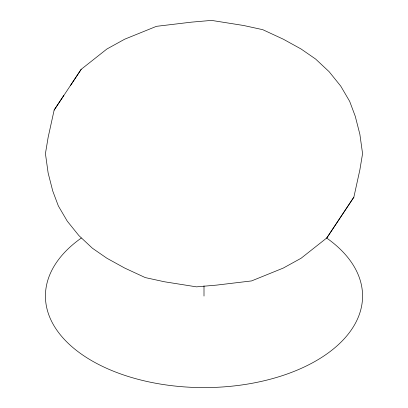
<?xml version="1.0" encoding="UTF-8"?>
<svg xmlns="http://www.w3.org/2000/svg" width="408" height="408" viewBox="0 0 408 408"><rect width="100%" height="100%" fill="white"/><g stroke="black" fill="none" stroke-linecap="round" stroke-linejoin="round"><path stroke-width="0.61" d="M54.142 110.078L48.129 137.414L45.431 153.627L48.129 172.961L52.744 190.995L58.344 205.938L67.254 221.136L78.861 235.554L92.386 248.212L106.896 258.244L124.715 268.066L145.233 277.578L164.358 281.755L196.488 286.855L216.602 285.105L251.563 280.923L283.285 268.066L301.104 258.244L326.818 237.925L353.858 197.176L359.871 169.84L362.569 153.627L359.871 134.298L355.256 116.265L349.656 101.322L340.746 86.124L329.139 71.701L315.614 59.043L301.104 49.011L283.285 39.188L262.767 29.682L243.642 25.5L211.512 20.4L191.398 22.154L156.437 26.336L124.715 39.188L106.896 49.011L81.182 69.334L54.142 110.078L63.842 95.396M70.365 85.706L81.182 69.334M326.818 237.925L353.858 197.176M204 285.875L204 296.05M326.691 238.053A158.569 91.55 0 0 1 312.355 362.89A158.569 91.55 0 0 1 95.645 362.89A158.569 91.55 0 0 1 81.309 238.053"/></g></svg>
